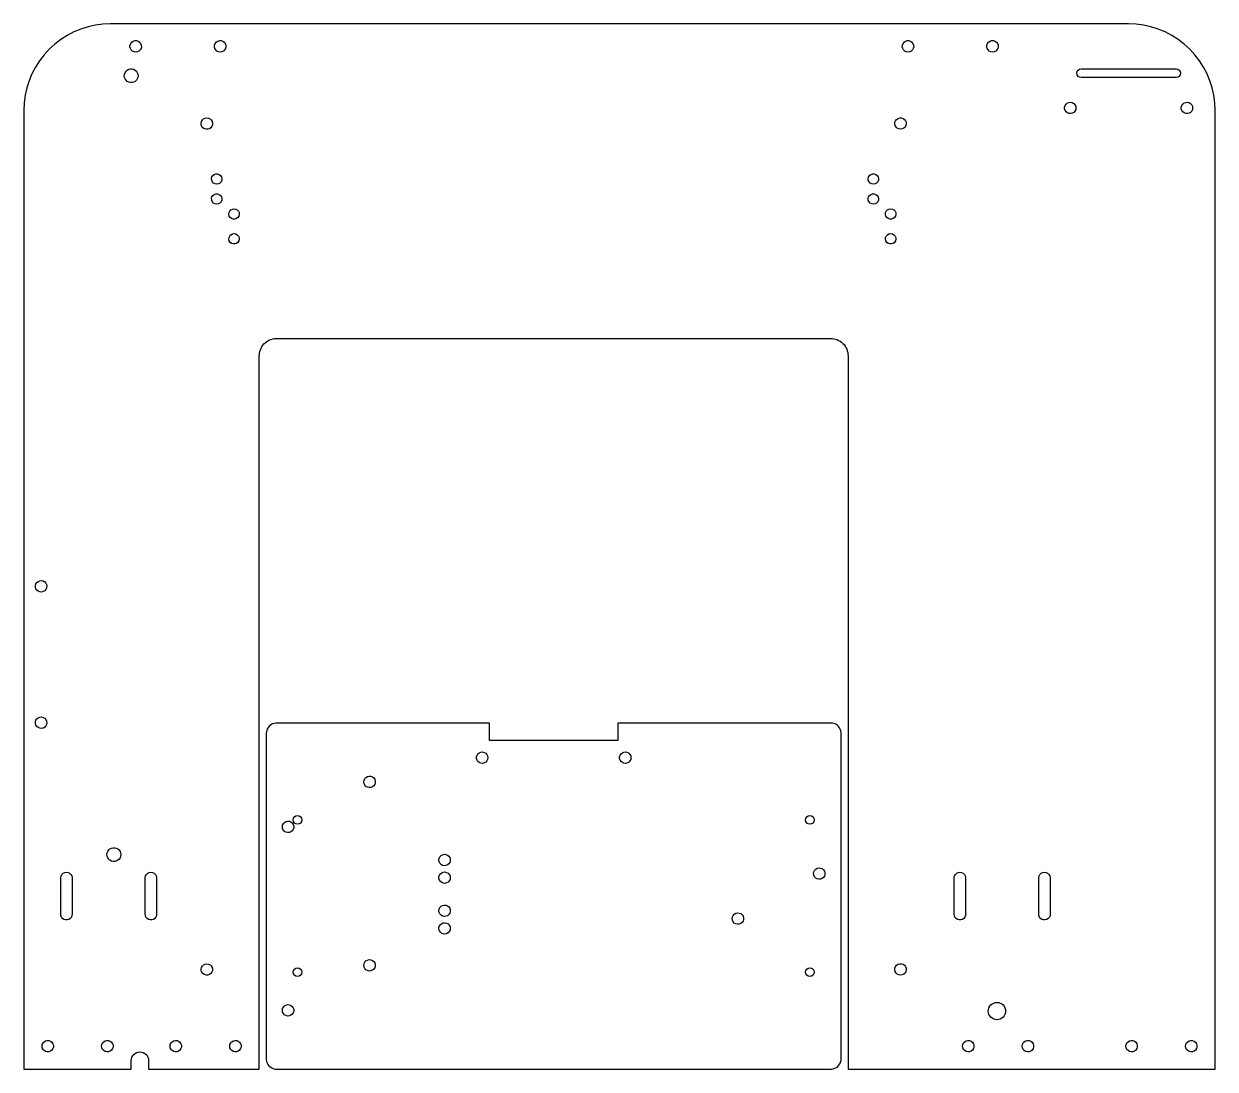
# Model space of a CAD drawing. Header units: metres. Extents: x -172 to 172, y 0 to 302.
import ezdxf

# ---------------------------------------------------------------- set-up
doc = ezdxf.new("R2010")
doc.units = ezdxf.units.M

msp = doc.modelspace()

# ---------------------------------------------------------------- linework, layer by layer
for p, q in [((-157.565, 299.658), (-159.5, 298.651)), ((-155.55, 300.492), (-157.565, 299.658)), ((-153.47, 301.148), (-155.55, 300.492)), ((-151.341, 301.62), (-153.47, 301.148)), ((-149.179, 301.905), (-151.341, 301.62)), ((-147, 302), (-149.179, 301.905)), ((147, 302), (-147, 302)), ((149.179, 301.905), (147, 302)), ((151.341, 301.62), (149.179, 301.905)), ((153.47, 301.148), (151.341, 301.62)), ((155.55, 300.492), (153.47, 301.148)), ((157.565, 299.658), (155.55, 300.492)), ((159.5, 298.651), (157.565, 299.658)), ((-163.07, 296.151), (-164.678, 294.678)), ((-161.339, 297.479), (-163.07, 296.151)), ((-159.5, 298.651), (-161.339, 297.479)), ((-141.345, 295.377), (-141.309, 295.867)), ((-141.309, 295.867), (-141.129, 296.325)), ((-141.129, 296.325), (-140.822, 296.71)), ((-140.822, 296.71), (-140.416, 296.987)), ((-140.416, 296.987), (-139.946, 297.132)), ((-139.946, 297.132), (-139.454, 297.132)), ((-139.454, 297.132), (-138.984, 296.987)), ((-138.984, 296.987), (-138.578, 296.71)), ((-138.578, 296.71), (-138.271, 296.325)), ((-138.271, 296.325), (-138.091, 295.867)), ((-138.091, 295.867), (-138.055, 295.377)), ((-116.945, 295.377), (-116.909, 295.867)), ((-116.909, 295.867), (-116.729, 296.325)), ((-116.729, 296.325), (-116.422, 296.71)), ((-116.422, 296.71), (-116.016, 296.987)), ((-116.016, 296.987), (-115.546, 297.132)), ((-115.546, 297.132), (-115.054, 297.132)), ((-115.054, 297.132), (-114.584, 296.987)), ((-114.584, 296.987), (-114.178, 296.71)), ((-114.178, 296.71), (-113.871, 296.325)), ((-113.871, 296.325), (-113.691, 295.867)), ((-113.691, 295.867), (-113.655, 295.377)), ((81.6546, 295.377), (81.6914, 295.867)), ((81.6914, 295.867), (81.871, 296.325)), ((81.871, 296.325), (82.1777, 296.71)), ((82.1777, 296.71), (82.5841, 296.987)), ((82.5841, 296.987), (83.0541, 297.132)), ((83.0541, 297.132), (83.5459, 297.132)), ((83.5459, 297.132), (84.0159, 296.987)), ((84.0159, 296.987), (84.4223, 296.71)), ((84.4223, 296.71), (84.7289, 296.325)), ((84.7289, 296.325), (84.9086, 295.867)), ((84.9086, 295.867), (84.9454, 295.377)), ((106.055, 295.377), (106.091, 295.867)), ((106.091, 295.867), (106.271, 296.325)), ((106.271, 296.325), (106.578, 296.71)), ((106.578, 296.71), (106.984, 296.987)), ((106.984, 296.987), (107.454, 297.132)), ((107.454, 297.132), (107.946, 297.132)), ((107.946, 297.132), (108.416, 296.987)), ((108.416, 296.987), (108.822, 296.71)), ((108.822, 296.71), (109.129, 296.325)), ((109.129, 296.325), (109.309, 295.867)), ((109.309, 295.867), (109.345, 295.377)), ((161.339, 297.479), (159.5, 298.651)), ((163.07, 296.151), (161.339, 297.479)), ((164.678, 294.678), (163.07, 296.151)), ((-166.151, 293.07), (-167.479, 291.339)), ((-164.678, 294.678), (-166.151, 293.07)), ((-141.236, 294.897), (-141.345, 295.377)), ((-140.99, 294.471), (-141.236, 294.897)), ((-140.629, 294.137), (-140.99, 294.471)), ((-140.186, 293.923), (-140.629, 294.137)), ((-139.7, 293.85), (-140.186, 293.923)), ((-139.214, 293.923), (-139.7, 293.85)), ((-138.771, 294.137), (-139.214, 293.923)), ((-138.41, 294.471), (-138.771, 294.137)), ((-138.164, 294.897), (-138.41, 294.471)), ((-138.055, 295.377), (-138.164, 294.897)), ((-116.836, 294.897), (-116.945, 295.377)), ((-116.59, 294.471), (-116.836, 294.897)), ((-116.229, 294.137), (-116.59, 294.471)), ((-115.786, 293.923), (-116.229, 294.137)), ((-115.3, 293.85), (-115.786, 293.923)), ((-114.814, 293.923), (-115.3, 293.85)), ((-114.371, 294.137), (-114.814, 293.923)), ((-114.01, 294.471), (-114.371, 294.137)), ((-113.764, 294.897), (-114.01, 294.471)), ((-113.655, 295.377), (-113.764, 294.897)), ((81.7641, 294.897), (81.6546, 295.377)), ((82.01, 294.471), (81.7641, 294.897)), ((82.3705, 294.137), (82.01, 294.471)), ((82.8136, 293.923), (82.3705, 294.137)), ((83.3, 293.85), (82.8136, 293.923)), ((83.7863, 293.923), (83.3, 293.85)), ((84.2295, 294.137), (83.7863, 293.923)), ((84.59, 294.471), (84.2295, 294.137)), ((84.8359, 294.897), (84.59, 294.471)), ((84.9454, 295.377), (84.8359, 294.897)), ((106.164, 294.897), (106.055, 295.377)), ((106.41, 294.471), (106.164, 294.897)), ((106.771, 294.137), (106.41, 294.471)), ((107.214, 293.923), (106.771, 294.137)), ((107.7, 293.85), (107.214, 293.923)), ((108.186, 293.923), (107.7, 293.85)), ((108.629, 294.137), (108.186, 293.923)), ((108.99, 294.471), (108.629, 294.137)), ((109.236, 294.897), (108.99, 294.471)), ((109.345, 295.377), (109.236, 294.897)), ((166.151, 293.07), (164.678, 294.678)), ((167.479, 291.339), (166.151, 293.07)), ((-168.651, 289.5), (-169.658, 287.565)), ((-167.479, 291.339), (-168.651, 289.5)), ((-141.709, 288.87), (-141.241, 288.985)), ((-141.241, 288.985), (-140.759, 288.985)), ((-140.759, 288.985), (-140.291, 288.87)), ((168.651, 289.5), (167.479, 291.339)), ((169.658, 287.565), (168.651, 289.5)), ((-170.492, 285.55), (-171.148, 283.47)), ((-169.658, 287.565), (-170.492, 285.55)), ((-143, 287), (-142.942, 287.479)), ((-142.942, 286.521), (-143, 287)), ((-142.942, 287.479), (-142.771, 287.929)), ((-142.771, 286.071), (-142.942, 286.521)), ((-142.771, 287.929), (-142.497, 288.326)), ((-142.497, 285.674), (-142.771, 286.071)), ((-142.497, 288.326), (-142.136, 288.646)), ((-142.136, 285.354), (-142.497, 285.674)), ((-142.136, 288.646), (-141.709, 288.87)), ((-140.291, 288.87), (-139.864, 288.646)), ((-139.864, 288.646), (-139.503, 288.326)), ((-139.503, 285.674), (-139.864, 285.354)), ((-139.503, 288.326), (-139.229, 287.929)), ((-139.229, 286.071), (-139.503, 285.674)), ((-139.229, 287.929), (-139.058, 287.479)), ((-139.058, 286.521), (-139.229, 286.071)), ((-139.058, 287.479), (-139, 287)), ((-139, 287), (-139.058, 286.521)), ((132.05, 287.7), (132.145, 288.178)), ((132.145, 287.222), (132.05, 287.7)), ((132.145, 288.178), (132.416, 288.584)), ((132.416, 286.816), (132.145, 287.222)), ((132.416, 288.584), (132.822, 288.855)), ((132.822, 286.545), (132.416, 286.816)), ((132.822, 288.855), (133.3, 288.95)), ((133.3, 286.45), (132.822, 286.545)), ((133.3, 288.95), (160.7, 288.95)), ((160.7, 286.45), (133.3, 286.45)), ((160.7, 288.95), (161.178, 288.855)), ((161.178, 286.545), (160.7, 286.45)), ((161.178, 288.855), (161.584, 288.584)), ((161.584, 286.816), (161.178, 286.545)), ((161.584, 288.584), (161.855, 288.178)), ((161.855, 287.222), (161.584, 286.816)), ((161.855, 288.178), (161.95, 287.7)), ((161.95, 287.7), (161.855, 287.222)), ((170.492, 285.55), (169.658, 287.565)), ((171.148, 283.47), (170.492, 285.55)), ((-171.148, 283.47), (-171.62, 281.341)), ((-141.709, 285.13), (-142.136, 285.354)), ((-141.241, 285.015), (-141.709, 285.13)), ((-140.759, 285.015), (-141.241, 285.015)), ((-140.291, 285.13), (-140.759, 285.015)), ((-139.864, 285.354), (-140.291, 285.13)), ((171.62, 281.341), (171.148, 283.47)), ((-171.905, 279.179), (-172, 277)), ((-171.62, 281.341), (-171.905, 279.179)), ((128.663, 278.416), (128.94, 278.822)), ((128.94, 278.822), (129.325, 279.129)), ((129.325, 279.129), (129.783, 279.309)), ((129.783, 279.309), (130.273, 279.345)), ((130.273, 279.345), (130.753, 279.236)), ((130.753, 279.236), (131.179, 278.99)), ((131.179, 278.99), (131.513, 278.629)), ((162.363, 278.416), (162.64, 278.822)), ((162.64, 278.822), (163.025, 279.129)), ((163.025, 279.129), (163.483, 279.309)), ((163.483, 279.309), (163.973, 279.345)), ((163.973, 279.345), (164.453, 279.236)), ((164.453, 279.236), (164.879, 278.99)), ((164.879, 278.99), (165.213, 278.629)), ((171.905, 279.179), (171.62, 281.341)), ((172, 277), (171.905, 279.179)), ((-172, 277), (-172, 0)), ((128.518, 277.946), (128.663, 278.416)), ((128.518, 277.454), (128.518, 277.946)), ((128.663, 276.984), (128.518, 277.454)), ((128.94, 276.578), (128.663, 276.984)), ((129.325, 276.271), (128.94, 276.578)), ((129.783, 276.091), (129.325, 276.271)), ((130.273, 276.055), (129.783, 276.091)), ((130.753, 276.164), (130.273, 276.055)), ((131.179, 276.41), (130.753, 276.164)), ((131.513, 276.771), (131.179, 276.41)), ((131.513, 278.629), (131.727, 278.186)), ((131.727, 277.214), (131.513, 276.771)), ((131.727, 278.186), (131.8, 277.7)), ((131.8, 277.7), (131.727, 277.214)), ((162.218, 277.946), (162.363, 278.416)), ((162.218, 277.454), (162.218, 277.946)), ((162.363, 276.984), (162.218, 277.454)), ((162.64, 276.578), (162.363, 276.984)), ((163.025, 276.271), (162.64, 276.578)), ((163.483, 276.091), (163.025, 276.271)), ((163.973, 276.055), (163.483, 276.091)), ((164.453, 276.164), (163.973, 276.055)), ((164.879, 276.41), (164.453, 276.164)), ((165.213, 276.771), (164.879, 276.41)), ((165.213, 278.629), (165.427, 278.186)), ((165.427, 277.214), (165.213, 276.771)), ((165.427, 278.186), (165.5, 277.7)), ((165.5, 277.7), (165.427, 277.214)), ((172, 0), (172, 277)), ((-120.795, 273.313), (-120.686, 273.793)), ((-120.759, 272.823), (-120.795, 273.313)), ((-120.579, 272.365), (-120.759, 272.823)), ((-120.686, 273.793), (-120.44, 274.219)), ((-120.272, 271.98), (-120.579, 272.365)), ((-120.44, 274.219), (-120.079, 274.553)), ((-119.866, 271.703), (-120.272, 271.98)), ((-120.079, 274.553), (-119.636, 274.767)), ((-119.636, 274.767), (-119.15, 274.84)), ((-119.15, 274.84), (-118.664, 274.767)), ((-118.664, 274.767), (-118.221, 274.553)), ((-118.028, 271.98), (-118.434, 271.703)), ((-118.221, 274.553), (-117.86, 274.219)), ((-117.721, 272.365), (-118.028, 271.98)), ((-117.86, 274.219), (-117.614, 273.793)), ((-117.541, 272.823), (-117.721, 272.365)), ((-117.614, 273.793), (-117.505, 273.313)), ((-117.505, 273.313), (-117.541, 272.823)), ((79.5046, 273.067), (79.5414, 273.557)), ((79.614, 272.587), (79.5046, 273.067)), ((79.5414, 273.557), (79.7211, 274.015)), ((79.86, 272.161), (79.614, 272.587)), ((79.7211, 274.015), (80.0277, 274.4)), ((80.2205, 271.827), (79.86, 272.161)), ((80.0277, 274.4), (80.4341, 274.677)), ((80.6637, 271.613), (80.2205, 271.827)), ((80.4341, 274.677), (80.9041, 274.822)), ((80.9041, 274.822), (81.3959, 274.822)), ((81.3959, 274.822), (81.8659, 274.677)), ((82.0795, 271.827), (81.6363, 271.613)), ((81.8659, 274.677), (82.2723, 274.4)), ((82.44, 272.161), (82.0795, 271.827)), ((82.2723, 274.4), (82.5789, 274.015)), ((82.6859, 272.587), (82.44, 272.161)), ((82.5789, 274.015), (82.7586, 273.557)), ((82.7954, 273.067), (82.6859, 272.587)), ((82.7586, 273.557), (82.7954, 273.067)), ((-119.396, 271.558), (-119.866, 271.703)), ((-118.904, 271.558), (-119.396, 271.558)), ((-118.434, 271.703), (-118.904, 271.558)), ((81.15, 271.54), (80.6637, 271.613)), ((81.6363, 271.613), (81.15, 271.54)), ((-117.674, 257.783), (-117.404, 258.196)), ((-117.404, 258.196), (-117.014, 258.499)), ((-117.014, 258.499), (-116.547, 258.66)), ((-116.547, 258.66), (-116.053, 258.66)), ((-116.053, 258.66), (-115.586, 258.499)), ((-115.586, 258.499), (-115.196, 258.196)), ((-115.196, 258.196), (-114.926, 257.783)), ((71.9263, 257.783), (72.1964, 258.196)), ((72.1964, 258.196), (72.5861, 258.499)), ((72.5861, 258.499), (73.0531, 258.66)), ((73.0531, 258.66), (73.5469, 258.66)), ((73.5469, 258.66), (74.0139, 258.499)), ((74.0139, 258.499), (74.4036, 258.196)), ((74.4036, 258.196), (74.6736, 257.783)), ((-117.795, 257.304), (-117.674, 257.783)), ((-117.754, 256.812), (-117.795, 257.304)), ((-117.556, 256.36), (-117.754, 256.812)), ((-117.221, 255.996), (-117.556, 256.36)), ((-116.787, 255.761), (-117.221, 255.996)), ((-116.3, 255.68), (-116.787, 255.761)), ((-115.813, 255.761), (-116.3, 255.68)), ((-115.379, 255.996), (-115.813, 255.761)), ((-115.044, 256.36), (-115.379, 255.996)), ((-114.846, 256.812), (-115.044, 256.36)), ((-114.926, 257.783), (-114.805, 257.304)), ((-114.805, 257.304), (-114.846, 256.812)), ((71.8051, 257.304), (71.9263, 257.783)), ((71.8459, 256.812), (71.8051, 257.304)), ((72.0442, 256.36), (71.8459, 256.812)), ((72.3787, 255.996), (72.0442, 256.36)), ((72.8129, 255.761), (72.3787, 255.996)), ((73.3, 255.68), (72.8129, 255.761)), ((73.787, 255.761), (73.3, 255.68)), ((74.2213, 255.996), (73.787, 255.761)), ((74.5557, 256.36), (74.2213, 255.996)), ((74.7541, 256.812), (74.5557, 256.36)), ((74.6736, 257.783), (74.7949, 257.304)), ((74.7949, 257.304), (74.7541, 256.812)), ((-117.795, 251.504), (-117.674, 251.983)), ((-117.754, 251.012), (-117.795, 251.504)), ((-117.674, 251.983), (-117.404, 252.396)), ((-117.404, 252.396), (-117.014, 252.699)), ((-117.014, 252.699), (-116.547, 252.86)), ((-116.547, 252.86), (-116.053, 252.86)), ((-116.053, 252.86), (-115.586, 252.699)), ((-115.586, 252.699), (-115.196, 252.396)), ((-115.196, 252.396), (-114.926, 251.983)), ((-114.926, 251.983), (-114.805, 251.504)), ((-114.805, 251.504), (-114.846, 251.012)), ((71.8051, 251.504), (71.9263, 251.983)), ((71.8459, 251.012), (71.8051, 251.504)), ((71.9263, 251.983), (72.1964, 252.396)), ((72.1964, 252.396), (72.5861, 252.699)), ((72.5861, 252.699), (73.0531, 252.86)), ((73.0531, 252.86), (73.5469, 252.86)), ((73.5469, 252.86), (74.0139, 252.699)), ((74.0139, 252.699), (74.4036, 252.396)), ((74.4036, 252.396), (74.6736, 251.983)), ((74.6736, 251.983), (74.7949, 251.504)), ((74.7949, 251.504), (74.7541, 251.012)), ((-117.556, 250.56), (-117.754, 251.012)), ((-117.221, 250.196), (-117.556, 250.56)), ((-116.787, 249.961), (-117.221, 250.196)), ((-116.3, 249.88), (-116.787, 249.961)), ((-115.813, 249.961), (-116.3, 249.88)), ((-115.379, 250.196), (-115.813, 249.961)), ((-115.044, 250.56), (-115.379, 250.196)), ((-114.846, 251.012), (-115.044, 250.56)), ((-112.754, 247.448), (-112.556, 247.9)), ((-112.556, 247.9), (-112.221, 248.264)), ((-112.221, 248.264), (-111.787, 248.499)), ((-111.787, 248.499), (-111.3, 248.58)), ((-111.3, 248.58), (-110.813, 248.499)), ((-110.813, 248.499), (-110.379, 248.264)), ((-110.379, 248.264), (-110.044, 247.9)), ((-110.044, 247.9), (-109.846, 247.448)), ((72.0442, 250.56), (71.8459, 251.012)), ((72.3787, 250.196), (72.0442, 250.56)), ((72.8129, 249.961), (72.3787, 250.196)), ((73.3, 249.88), (72.8129, 249.961)), ((73.787, 249.961), (73.3, 249.88)), ((74.2213, 250.196), (73.787, 249.961)), ((74.5557, 250.56), (74.2213, 250.196)), ((74.7541, 251.012), (74.5557, 250.56)), ((76.8459, 247.448), (77.0442, 247.9)), ((77.0442, 247.9), (77.3787, 248.264)), ((77.3787, 248.264), (77.8129, 248.499)), ((77.8129, 248.499), (78.3, 248.58)), ((78.3, 248.58), (78.787, 248.499)), ((78.787, 248.499), (79.2213, 248.264)), ((79.2213, 248.264), (79.5557, 247.9)), ((79.5557, 247.9), (79.7541, 247.448)), ((-112.795, 246.956), (-112.754, 247.448)), ((-112.674, 246.477), (-112.795, 246.956)), ((-112.404, 246.064), (-112.674, 246.477)), ((-112.014, 245.761), (-112.404, 246.064)), ((-111.547, 245.6), (-112.014, 245.761)), ((-111.053, 245.6), (-111.547, 245.6)), ((-110.586, 245.761), (-111.053, 245.6)), ((-110.196, 246.064), (-110.586, 245.761)), ((-109.926, 246.477), (-110.196, 246.064)), ((-109.805, 246.956), (-109.926, 246.477)), ((-109.846, 247.448), (-109.805, 246.956)), ((76.8051, 246.956), (76.8459, 247.448)), ((76.9263, 246.477), (76.8051, 246.956)), ((77.1964, 246.064), (76.9263, 246.477)), ((77.5861, 245.761), (77.1964, 246.064)), ((78.0531, 245.6), (77.5861, 245.761)), ((78.5469, 245.6), (78.0531, 245.6)), ((79.0139, 245.761), (78.5469, 245.6)), ((79.4036, 246.064), (79.0139, 245.761)), ((79.6736, 246.477), (79.4036, 246.064)), ((79.7949, 246.956), (79.6736, 246.477)), ((79.7541, 247.448), (79.7949, 246.956)), ((-112.556, 240.7), (-112.221, 241.064)), ((-112.221, 241.064), (-111.787, 241.299)), ((-111.787, 241.299), (-111.3, 241.38)), ((-111.3, 241.38), (-110.813, 241.299)), ((-110.813, 241.299), (-110.379, 241.064)), ((-110.379, 241.064), (-110.044, 240.7)), ((77.0442, 240.7), (77.3787, 241.064)), ((77.3787, 241.064), (77.8129, 241.299)), ((77.8129, 241.299), (78.3, 241.38)), ((78.3, 241.38), (78.787, 241.299)), ((78.787, 241.299), (79.2213, 241.064)), ((79.2213, 241.064), (79.5557, 240.7)), ((-112.795, 239.756), (-112.754, 240.248)), ((-112.674, 239.277), (-112.795, 239.756)), ((-112.754, 240.248), (-112.556, 240.7)), ((-112.404, 238.864), (-112.674, 239.277)), ((-112.014, 238.561), (-112.404, 238.864)), ((-111.547, 238.4), (-112.014, 238.561)), ((-111.053, 238.4), (-111.547, 238.4)), ((-110.586, 238.561), (-111.053, 238.4)), ((-110.196, 238.864), (-110.586, 238.561)), ((-109.926, 239.277), (-110.196, 238.864)), ((-110.044, 240.7), (-109.846, 240.248)), ((-109.805, 239.756), (-109.926, 239.277)), ((-109.846, 240.248), (-109.805, 239.756)), ((76.8051, 239.756), (76.8459, 240.248)), ((76.9263, 239.277), (76.8051, 239.756)), ((76.8459, 240.248), (77.0442, 240.7)), ((77.1964, 238.864), (76.9263, 239.277)), ((77.5861, 238.561), (77.1964, 238.864)), ((78.0531, 238.4), (77.5861, 238.561)), ((78.5469, 238.4), (78.0531, 238.4)), ((79.0139, 238.561), (78.5469, 238.4)), ((79.4036, 238.864), (79.0139, 238.561)), ((79.6736, 239.277), (79.4036, 238.864)), ((79.5557, 240.7), (79.7541, 240.248)), ((79.7949, 239.756), (79.6736, 239.277)), ((79.7541, 240.248), (79.7949, 239.756)), ((-102.665, 209.501), (-102.308, 209.849)), ((-102.308, 209.849), (-101.919, 210.16)), ((-101.919, 210.16), (-101.5, 210.43)), ((-101.5, 210.43), (-101.056, 210.658)), ((-101.056, 210.658), (-100.592, 210.84)), ((-100.592, 210.84), (-100.113, 210.975)), ((-100.113, 210.975), (-99.6217, 211.061)), ((-99.6217, 211.061), (-99.1246, 211.098)), ((-99.1246, 211.098), (-99, 211.1)), ((-99, 211.1), (61, 211.1)), ((61, 211.1), (61.3736, 211.086)), ((61.3736, 211.086), (61.8682, 211.024)), ((61.8682, 211.024), (62.3542, 210.913)), ((62.3542, 210.913), (62.8267, 210.754)), ((62.8267, 210.754), (63.2811, 210.549)), ((63.2811, 210.549), (63.7127, 210.3)), ((63.7127, 210.3), (64.1174, 210.009)), ((64.1174, 210.009), (64.4912, 209.679)), ((-103.994, 206.349), (-103.944, 206.845)), ((-103.944, 206.845), (-103.845, 207.334)), ((-103.845, 207.334), (-103.698, 207.81)), ((-103.698, 207.81), (-103.505, 208.269)), ((-103.505, 208.269), (-103.266, 208.707)), ((-103.266, 208.707), (-102.986, 209.119)), ((-102.986, 209.119), (-102.665, 209.501)), ((64.4912, 209.679), (64.8302, 209.314)), ((64.8302, 209.314), (65.1312, 208.917)), ((65.1312, 208.917), (65.3911, 208.491)), ((65.3911, 208.491), (65.6074, 208.042)), ((65.6074, 208.042), (65.7779, 207.574)), ((65.7779, 207.574), (65.9008, 207.091)), ((65.9008, 207.091), (65.9751, 206.598)), ((65.9751, 206.598), (66, 206.1)), ((-104, 206.1), (-103.994, 206.349)), ((-104, 0), (-104, 206.1)), ((66, 206.1), (66, 0)), ((-167.825, 140.929), (-167.367, 141.109)), ((-167.367, 141.109), (-166.877, 141.145)), ((-166.877, 141.145), (-166.397, 141.036)), ((-168.632, 139.746), (-168.487, 140.216)), ((-168.632, 139.254), (-168.632, 139.746)), ((-168.487, 138.784), (-168.632, 139.254)), ((-168.487, 140.216), (-168.21, 140.622)), ((-168.21, 138.378), (-168.487, 138.784)), ((-168.21, 140.622), (-167.825, 140.929)), ((-167.825, 138.071), (-168.21, 138.378)), ((-167.367, 137.891), (-167.825, 138.071)), ((-166.877, 137.855), (-167.367, 137.891)), ((-166.397, 137.964), (-166.877, 137.855)), ((-166.397, 141.036), (-165.971, 140.79)), ((-165.971, 138.21), (-166.397, 137.964)), ((-165.971, 140.79), (-165.637, 140.429)), ((-165.637, 138.571), (-165.971, 138.21)), ((-165.637, 140.429), (-165.423, 139.986)), ((-165.423, 139.014), (-165.637, 138.571)), ((-165.423, 139.986), (-165.35, 139.5)), ((-165.35, 139.5), (-165.423, 139.014)), ((-168.632, 100.346), (-168.487, 100.816)), ((-168.632, 99.8541), (-168.632, 100.346)), ((-168.487, 99.3841), (-168.632, 99.8541)), ((-168.487, 100.816), (-168.21, 101.222)), ((-168.21, 101.222), (-167.825, 101.529)), ((-167.825, 101.529), (-167.367, 101.709)), ((-167.367, 101.709), (-166.877, 101.745)), ((-166.877, 101.745), (-166.397, 101.636)), ((-166.397, 101.636), (-165.971, 101.39)), ((-165.971, 101.39), (-165.637, 101.029)), ((-165.637, 101.029), (-165.423, 100.586)), ((-165.423, 100.586), (-165.35, 100.1)), ((-165.35, 100.1), (-165.423, 99.6136)), ((-99.7365, 99.9082), (-100.205, 99.7473)), ((-99.2477, 99.9897), (-99.7365, 99.9082)), ((-37.51, 99.9937), (-99.2477, 99.9897)), ((-37.51, 95), (-37.51, 99.9937)), ((61, 100), (-0.48999, 99.9961)), ((-0.48999, 99.9961), (-0.48999, 95)), ((61.4938, 99.9591), (61, 100)), ((61.9741, 99.8374), (61.4938, 99.9591)), ((62.4278, 99.6384), (61.9741, 99.8374)), ((-168.21, 98.9777), (-168.487, 99.3841)), ((-167.825, 98.6711), (-168.21, 98.9777)), ((-167.367, 98.4914), (-167.825, 98.6711)), ((-166.877, 98.4546), (-167.367, 98.4914)), ((-166.397, 98.5641), (-166.877, 98.4546)), ((-165.971, 98.81), (-166.397, 98.5641)), ((-165.637, 99.1705), (-165.971, 98.81)), ((-165.423, 99.6136), (-165.637, 99.1705)), ((-101.959, 97.4938), (-102, 97)), ((-102, 97), (-101.99, 2.75226)), ((-101.837, 97.9741), (-101.959, 97.4938)), ((-101.638, 98.4278), (-101.837, 97.9741)), ((-101.367, 98.8426), (-101.638, 98.4278)), ((-101.032, 99.2072), (-101.367, 98.8426)), ((-100.641, 99.5115), (-101.032, 99.2072)), ((-100.205, 99.7473), (-100.641, 99.5115)), ((62.8426, 99.3674), (62.4278, 99.6384)), ((63.2072, 99.0318), (62.8426, 99.3674)), ((63.5115, 98.6408), (63.2072, 99.0318)), ((63.7473, 98.2051), (63.5115, 98.6408)), ((63.9082, 97.7365), (63.7473, 98.2051)), ((63.9897, 97.2477), (63.9082, 97.7365)), ((64, 3), (63.9897, 97.2477)), ((-0.48999, 95), (-37.51, 95)), ((-41.2916, 90.2459), (-41.1466, 90.7159)), ((-41.2916, 89.7541), (-41.2916, 90.2459)), ((-41.1466, 89.2841), (-41.2916, 89.7541)), ((-41.1466, 90.7159), (-40.8695, 91.1223)), ((-40.8695, 91.1223), (-40.485, 91.4289)), ((-40.485, 91.4289), (-40.0271, 91.6086)), ((-40.0271, 91.6086), (-39.5367, 91.6454)), ((-39.5367, 91.6454), (-39.0572, 91.5359)), ((-39.0572, 91.5359), (-38.6312, 91.29)), ((-38.6312, 91.29), (-38.2967, 90.9295)), ((-38.2967, 90.9295), (-38.0833, 90.4863)), ((-38.0833, 89.5136), (-38.2967, 89.0705)), ((-38.0833, 90.4863), (-38.01, 90)), ((-38.01, 90), (-38.0833, 89.5136)), ((0.02843, 90.2459), (0.1734, 90.7159)), ((0.02843, 89.7541), (0.02843, 90.2459)), ((0.1734, 89.2841), (0.02843, 89.7541)), ((0.1734, 90.7159), (0.45045, 91.1223)), ((0.45045, 91.1223), (0.83499, 91.4289)), ((0.83499, 91.4289), (1.29283, 91.6086)), ((1.29283, 91.6086), (1.78329, 91.6454)), ((1.78329, 91.6454), (2.2628, 91.5359)), ((2.2628, 91.5359), (2.68875, 91.29)), ((2.68875, 91.29), (3.02328, 90.9295)), ((3.02328, 90.9295), (3.23669, 90.4863)), ((3.23669, 89.5136), (3.02328, 89.0705)), ((3.23669, 90.4863), (3.31, 90)), ((3.31, 90), (3.23669, 89.5136)), ((-40.8695, 88.8777), (-41.1466, 89.2841)), ((-40.485, 88.571), (-40.8695, 88.8777)), ((-40.0271, 88.3914), (-40.485, 88.571)), ((-39.5367, 88.3546), (-40.0271, 88.3914)), ((-39.0572, 88.4641), (-39.5367, 88.3546)), ((-38.6312, 88.71), (-39.0572, 88.4641)), ((-38.2967, 89.0705), (-38.6312, 88.71)), ((0.45045, 88.8777), (0.1734, 89.2841)), ((0.83499, 88.571), (0.45045, 88.8777)), ((1.29283, 88.3914), (0.83499, 88.571)), ((1.78329, 88.3546), (1.29283, 88.3914)), ((2.2628, 88.4641), (1.78329, 88.3546)), ((2.68875, 88.71), (2.2628, 88.4641)), ((3.02328, 89.0705), (2.68875, 88.71)), ((-73.83, 83), (-73.7567, 83.4863)), ((-73.7567, 82.5136), (-73.83, 83)), ((-73.7567, 83.4863), (-73.5433, 83.9295)), ((-73.5433, 83.9295), (-73.2088, 84.29)), ((-73.2088, 84.29), (-72.7828, 84.5359)), ((-72.7828, 84.5359), (-72.3033, 84.6454)), ((-72.3033, 84.6454), (-71.8128, 84.6086)), ((-71.8128, 84.6086), (-71.355, 84.4289)), ((-71.355, 84.4289), (-70.9705, 84.1223)), ((-70.9705, 84.1223), (-70.6934, 83.7159)), ((-70.6934, 83.7159), (-70.5484, 83.2459)), ((-70.5484, 82.7541), (-70.6934, 82.2841)), ((-70.5484, 83.2459), (-70.5484, 82.7541)), ((-73.5433, 82.0705), (-73.7567, 82.5136)), ((-73.2088, 81.71), (-73.5433, 82.0705)), ((-72.7828, 81.4641), (-73.2088, 81.71)), ((-72.3033, 81.3546), (-72.7828, 81.4641)), ((-71.8128, 81.3914), (-72.3033, 81.3546)), ((-71.355, 81.571), (-71.8128, 81.3914)), ((-70.9705, 81.8777), (-71.355, 81.571)), ((-70.6934, 82.2841), (-70.9705, 81.8777)), ((-94.25, 72), (-94.1548, 72.4783)), ((-94.1548, 72.4783), (-93.8839, 72.8839)), ((-93.8839, 72.8839), (-93.4783, 73.1548)), ((-93.4783, 73.1548), (-93, 73.25)), ((-93, 73.25), (-92.5216, 73.1548)), ((-92.5216, 73.1548), (-92.1161, 72.8839)), ((-92.1161, 72.8839), (-91.8451, 72.4783)), ((-91.8451, 72.4783), (-91.75, 72)), ((53.75, 72), (53.8451, 72.4783)), ((53.8451, 72.4783), (54.1161, 72.8839)), ((54.1161, 72.8839), (54.5216, 73.1548)), ((54.5216, 73.1548), (55, 73.25)), ((55, 73.25), (55.4783, 73.1548)), ((55.4783, 73.1548), (55.8839, 72.8839)), ((55.8839, 72.8839), (56.1548, 72.4783)), ((56.1548, 72.4783), (56.25, 72)), ((-97.35, 70), (-97.2767, 70.4863)), ((-97.2767, 69.5136), (-97.35, 70)), ((-97.2767, 70.4863), (-97.0633, 70.9295)), ((-97.0633, 69.0705), (-97.2767, 69.5136)), ((-97.0633, 70.9295), (-96.7287, 71.29)), ((-96.7287, 68.71), (-97.0633, 69.0705)), ((-96.7287, 71.29), (-96.3028, 71.5359)), ((-96.3028, 71.5359), (-95.8233, 71.6454)), ((-95.8233, 71.6454), (-95.3328, 71.6086)), ((-95.3328, 71.6086), (-94.875, 71.4289)), ((-94.875, 71.4289), (-94.4905, 71.1223)), ((-94.4905, 68.8777), (-94.875, 68.571)), ((-94.4905, 71.1223), (-94.2134, 70.7159)), ((-94.2134, 69.2841), (-94.4905, 68.8777)), ((-94.1548, 71.5216), (-94.25, 72)), ((-94.2134, 70.7159), (-94.0684, 70.2459)), ((-94.0684, 69.7541), (-94.2134, 69.2841)), ((-93.8839, 71.1161), (-94.1548, 71.5216)), ((-94.0684, 70.2459), (-94.0684, 69.7541)), ((-93.4783, 70.8451), (-93.8839, 71.1161)), ((-93, 70.75), (-93.4783, 70.8451)), ((-92.5216, 70.8451), (-93, 70.75)), ((-92.1161, 71.1161), (-92.5216, 70.8451)), ((-91.8451, 71.5216), (-92.1161, 71.1161)), ((-91.75, 72), (-91.8451, 71.5216)), ((53.8451, 71.5216), (53.75, 72)), ((54.1161, 71.1161), (53.8451, 71.5216)), ((54.5216, 70.8451), (54.1161, 71.1161)), ((55, 70.75), (54.5216, 70.8451)), ((55.4783, 70.8451), (55, 70.75)), ((55.8839, 71.1161), (55.4783, 70.8451)), ((56.1548, 71.5216), (55.8839, 71.1161)), ((56.25, 72), (56.1548, 71.5216)), ((-96.3028, 68.4641), (-96.7287, 68.71)), ((-95.8233, 68.3546), (-96.3028, 68.4641)), ((-95.3328, 68.3914), (-95.8233, 68.3546)), ((-94.875, 68.571), (-95.3328, 68.3914)), ((-148, 62), (-147.942, 62.4786)), ((-147.942, 61.5214), (-148, 62)), ((-147.942, 62.4786), (-147.771, 62.9294)), ((-147.771, 62.9294), (-147.497, 63.3262)), ((-147.497, 63.3262), (-147.136, 63.646)), ((-147.136, 63.646), (-146.709, 63.87)), ((-146.709, 63.87), (-146.241, 63.9854)), ((-146.241, 63.9854), (-145.759, 63.9854)), ((-145.759, 63.9854), (-145.291, 63.87)), ((-145.291, 63.87), (-144.864, 63.646)), ((-144.864, 63.646), (-144.503, 63.3262)), ((-144.503, 63.3262), (-144.229, 62.9294)), ((-144.229, 62.9294), (-144.058, 62.4786)), ((-144.058, 62.4786), (-144, 62)), ((-144, 62), (-144.058, 61.5214)), ((-51.5388, 61.7146), (-51.1128, 61.9605)), ((-51.1128, 61.9605), (-50.6333, 62.07)), ((-50.6333, 62.07), (-50.1428, 62.0332)), ((-50.1428, 62.0332), (-49.685, 61.8535)), ((-147.771, 61.0705), (-147.942, 61.5214)), ((-147.497, 60.6738), (-147.771, 61.0705)), ((-147.136, 60.354), (-147.497, 60.6738)), ((-146.709, 60.13), (-147.136, 60.354)), ((-146.241, 60.0146), (-146.709, 60.13)), ((-145.759, 60.0146), (-146.241, 60.0146)), ((-145.291, 60.13), (-145.759, 60.0146)), ((-144.864, 60.354), (-145.291, 60.13)), ((-144.503, 60.6738), (-144.864, 60.354)), ((-144.229, 61.0705), (-144.503, 60.6738)), ((-144.058, 61.5214), (-144.229, 61.0705)), ((-52.16, 60.4246), (-52.0867, 60.9109)), ((-52.0867, 59.9382), (-52.16, 60.4246)), ((-52.0867, 60.9109), (-51.8733, 61.354)), ((-51.8733, 59.4951), (-52.0867, 59.9382)), ((-51.8733, 61.354), (-51.5388, 61.7146)), ((-51.5388, 59.1346), (-51.8733, 59.4951)), ((-51.1128, 58.8886), (-51.5388, 59.1346)), ((-50.6333, 58.7792), (-51.1128, 58.8886)), ((-50.1428, 58.8159), (-50.6333, 58.7792)), ((-49.685, 58.9956), (-50.1428, 58.8159)), ((-49.685, 61.8535), (-49.3005, 61.5469)), ((-49.3005, 59.3023), (-49.685, 58.9956)), ((-49.3005, 61.5469), (-49.0234, 61.1405)), ((-49.0234, 59.7087), (-49.3005, 59.3023)), ((-49.0234, 61.1405), (-48.8784, 60.6705)), ((-48.8784, 60.1786), (-49.0234, 59.7087)), ((-48.8784, 60.6705), (-48.8784, 60.1786)), ((-161.345, 55.3733), (-161.236, 55.8528)), ((-161.345, 44.8733), (-161.345, 55.3733)), ((-161.236, 55.8528), (-160.99, 56.2787)), ((-160.99, 56.2787), (-160.629, 56.6133)), ((-160.629, 56.6133), (-160.186, 56.8267)), ((-160.186, 56.8267), (-159.7, 56.9)), ((-159.7, 56.9), (-159.214, 56.8267)), ((-159.214, 56.8267), (-158.771, 56.6133)), ((-158.771, 56.6133), (-158.41, 56.2787)), ((-158.41, 56.2787), (-158.164, 55.8528)), ((-158.164, 55.8528), (-158.055, 55.3733)), ((-158.055, 55.3733), (-158.055, 44.8733)), ((-136.945, 55.3733), (-136.836, 55.8528)), ((-136.945, 44.8733), (-136.945, 55.3733)), ((-136.836, 55.8528), (-136.59, 56.2787)), ((-136.59, 56.2787), (-136.229, 56.6133)), ((-136.229, 56.6133), (-135.786, 56.8267)), ((-135.786, 56.8267), (-135.3, 56.9)), ((-135.3, 56.9), (-134.814, 56.8267)), ((-134.814, 56.8267), (-134.371, 56.6133)), ((-134.371, 56.6133), (-134.01, 56.2787)), ((-134.01, 56.2787), (-133.764, 55.8528)), ((-133.764, 55.8528), (-133.655, 55.3733)), ((-133.655, 55.3733), (-133.655, 44.8733)), ((-52.1416, 55.5705), (-51.9966, 56.0405)), ((-52.1416, 55.0787), (-52.1416, 55.5705)), ((-51.9966, 54.6087), (-52.1416, 55.0787)), ((-51.9966, 56.0405), (-51.7195, 56.4469)), ((-51.7195, 56.4469), (-51.335, 56.7535)), ((-51.335, 56.7535), (-50.8772, 56.9332)), ((-50.8772, 56.9332), (-50.3867, 56.97)), ((-50.3867, 56.97), (-49.9072, 56.8605)), ((-49.9072, 56.8605), (-49.4812, 56.6146)), ((-49.4812, 56.6146), (-49.1467, 56.2541)), ((-49.1467, 56.2541), (-48.9333, 55.8109)), ((-48.9333, 55.8109), (-48.86, 55.3246)), ((-48.86, 55.3246), (-48.9333, 54.8382)), ((56.05, 56.5), (56.1233, 56.9863)), ((56.1233, 56.0136), (56.05, 56.5)), ((56.1233, 56.9863), (56.3367, 57.4295)), ((56.3367, 55.5705), (56.1233, 56.0136)), ((56.3367, 57.4295), (56.6712, 57.79)), ((56.6712, 55.21), (56.3367, 55.5705)), ((56.6712, 57.79), (57.0972, 58.0359)), ((57.0972, 54.9641), (56.6712, 55.21)), ((57.0972, 58.0359), (57.5767, 58.1454)), ((57.5767, 58.1454), (58.0672, 58.1086)), ((58.0672, 58.1086), (58.525, 57.9289)), ((58.525, 55.071), (58.0672, 54.8914)), ((58.525, 57.9289), (58.9095, 57.6223)), ((58.9095, 55.3777), (58.525, 55.071)), ((58.9095, 57.6223), (59.1866, 57.2159)), ((59.1866, 55.7841), (58.9095, 55.3777)), ((59.1866, 57.2159), (59.3316, 56.7459)), ((59.3316, 56.2541), (59.1866, 55.7841)), ((59.3316, 56.7459), (59.3316, 56.2541)), ((96.6546, 55.3733), (96.7641, 55.8528)), ((96.6546, 44.8733), (96.6546, 55.3733)), ((96.7641, 55.8528), (97.01, 56.2787)), ((97.01, 56.2787), (97.3705, 56.6133)), ((97.3705, 56.6133), (97.8136, 56.8267)), ((97.8136, 56.8267), (98.3, 56.9)), ((98.3, 56.9), (98.7863, 56.8267)), ((98.7863, 56.8267), (99.2295, 56.6133)), ((99.2295, 56.6133), (99.59, 56.2787)), ((99.59, 56.2787), (99.8359, 55.8528)), ((99.8359, 55.8528), (99.9454, 55.3733)), ((99.9454, 55.3733), (99.9454, 44.8733)), ((121.055, 55.3733), (121.164, 55.8528)), ((121.055, 44.8733), (121.055, 55.3733)), ((121.164, 55.8528), (121.41, 56.2787)), ((121.41, 56.2787), (121.771, 56.6133)), ((121.771, 56.6133), (122.214, 56.8267)), ((122.214, 56.8267), (122.7, 56.9)), ((122.7, 56.9), (123.186, 56.8267)), ((123.186, 56.8267), (123.629, 56.6133)), ((123.629, 56.6133), (123.99, 56.2787)), ((123.99, 56.2787), (124.236, 55.8528)), ((124.236, 55.8528), (124.345, 55.3733)), ((124.345, 55.3733), (124.345, 44.8733)), ((-51.7195, 54.2023), (-51.9966, 54.6087)), ((-51.335, 53.8956), (-51.7195, 54.2023)), ((-50.8772, 53.7159), (-51.335, 53.8956)), ((-50.3867, 53.6792), (-50.8772, 53.7159)), ((-49.9072, 53.7886), (-50.3867, 53.6792)), ((-49.4812, 54.0345), (-49.9072, 53.7886)), ((-49.1467, 54.3951), (-49.4812, 54.0345)), ((-48.9333, 54.8382), (-49.1467, 54.3951)), ((57.5767, 54.8546), (57.0972, 54.9641)), ((58.0672, 54.8914), (57.5767, 54.8546)), ((-161.309, 44.3828), (-161.345, 44.8733)), ((-158.055, 44.8733), (-158.091, 44.3828)), ((-136.909, 44.3828), (-136.945, 44.8733)), ((-133.655, 44.8733), (-133.691, 44.3828)), ((-52.16, 45.7754), (-52.0867, 46.2617)), ((-52.0867, 45.2891), (-52.16, 45.7754)), ((-52.0867, 46.2617), (-51.8733, 46.7049)), ((-51.8733, 44.8459), (-52.0867, 45.2891)), ((-51.8733, 46.7049), (-51.5388, 47.0654)), ((-51.5388, 44.4854), (-51.8733, 44.8459)), ((-51.5388, 47.0654), (-51.1128, 47.3114)), ((-51.1128, 47.3114), (-50.6333, 47.4208)), ((-50.6333, 47.4208), (-50.1428, 47.384)), ((-50.1428, 47.384), (-49.685, 47.2043)), ((-49.685, 47.2043), (-49.3005, 46.8977)), ((-49.3005, 46.8977), (-49.0234, 46.4913)), ((-49.0234, 45.0595), (-49.3005, 44.6531)), ((-49.0234, 46.4913), (-48.8784, 46.0213)), ((-48.8784, 45.5295), (-49.0234, 45.0595)), ((-48.8784, 46.0213), (-48.8784, 45.5295)), ((32.8167, 44.4295), (33.1512, 44.79)), ((33.1512, 44.79), (33.5772, 45.0359)), ((33.5772, 45.0359), (34.0567, 45.1454)), ((34.0567, 45.1454), (34.5471, 45.1086)), ((34.5471, 45.1086), (35.005, 44.9289)), ((35.005, 44.9289), (35.3895, 44.6223)), ((96.6914, 44.3828), (96.6546, 44.8733)), ((99.9454, 44.8733), (99.9086, 44.3828)), ((121.091, 44.3828), (121.055, 44.8733)), ((124.345, 44.8733), (124.309, 44.3828)), ((-161.129, 43.925), (-161.309, 44.3828)), ((-160.822, 43.5405), (-161.129, 43.925)), ((-160.416, 43.2634), (-160.822, 43.5405)), ((-159.946, 43.1184), (-160.416, 43.2634)), ((-159.454, 43.1184), (-159.946, 43.1184)), ((-158.984, 43.2634), (-159.454, 43.1184)), ((-158.578, 43.5405), (-158.984, 43.2634)), ((-158.271, 43.925), (-158.578, 43.5405)), ((-158.091, 44.3828), (-158.271, 43.925)), ((-136.729, 43.925), (-136.909, 44.3828)), ((-136.422, 43.5405), (-136.729, 43.925)), ((-136.016, 43.2634), (-136.422, 43.5405)), ((-135.546, 43.1184), (-136.016, 43.2634)), ((-135.054, 43.1184), (-135.546, 43.1184)), ((-134.584, 43.2634), (-135.054, 43.1184)), ((-134.178, 43.5405), (-134.584, 43.2634)), ((-133.871, 43.925), (-134.178, 43.5405)), ((-133.691, 44.3828), (-133.871, 43.925)), ((-52.1416, 40.9213), (-51.9966, 41.3913)), ((-51.9966, 41.3913), (-51.7195, 41.7977)), ((-51.7195, 41.7977), (-51.335, 42.1044)), ((-51.1128, 44.2395), (-51.5388, 44.4854)), ((-51.335, 42.1044), (-50.8772, 42.284)), ((-50.6333, 44.13), (-51.1128, 44.2395)), ((-50.8772, 42.284), (-50.3867, 42.3208)), ((-50.1428, 44.1668), (-50.6333, 44.13)), ((-50.3867, 42.3208), (-49.9072, 42.2113)), ((-49.685, 44.3465), (-50.1428, 44.1668)), ((-49.9072, 42.2113), (-49.4812, 41.9654)), ((-49.3005, 44.6531), (-49.685, 44.3465)), ((-49.4812, 41.9654), (-49.1467, 41.6049)), ((-49.1467, 41.6049), (-48.9333, 41.1618)), ((32.53, 43.5), (32.6033, 43.9863)), ((32.6033, 43.0136), (32.53, 43.5)), ((32.6033, 43.9863), (32.8167, 44.4295)), ((32.8167, 42.5705), (32.6033, 43.0136)), ((33.1512, 42.21), (32.8167, 42.5705)), ((33.5772, 41.9641), (33.1512, 42.21)), ((34.0567, 41.8546), (33.5772, 41.9641)), ((34.5471, 41.8914), (34.0567, 41.8546)), ((35.005, 42.071), (34.5471, 41.8914)), ((35.3895, 42.3777), (35.005, 42.071)), ((35.3895, 44.6223), (35.6666, 44.2159)), ((35.6666, 42.7841), (35.3895, 42.3777)), ((35.6666, 44.2159), (35.8116, 43.7459)), ((35.8116, 43.2541), (35.6666, 42.7841)), ((35.8116, 43.7459), (35.8116, 43.2541)), ((96.871, 43.925), (96.6914, 44.3828)), ((97.1777, 43.5405), (96.871, 43.925)), ((97.5841, 43.2634), (97.1777, 43.5405)), ((98.0541, 43.1184), (97.5841, 43.2634)), ((98.5459, 43.1184), (98.0541, 43.1184)), ((99.0159, 43.2634), (98.5459, 43.1184)), ((99.4223, 43.5405), (99.0159, 43.2634)), ((99.7289, 43.925), (99.4223, 43.5405)), ((99.9086, 44.3828), (99.7289, 43.925)), ((121.271, 43.925), (121.091, 44.3828)), ((121.578, 43.5405), (121.271, 43.925)), ((121.984, 43.2634), (121.578, 43.5405)), ((122.454, 43.1184), (121.984, 43.2634)), ((122.946, 43.1184), (122.454, 43.1184)), ((123.416, 43.2634), (122.946, 43.1184)), ((123.822, 43.5405), (123.416, 43.2634)), ((124.129, 43.925), (123.822, 43.5405)), ((124.309, 44.3828), (124.129, 43.925)), ((-52.1416, 40.4295), (-52.1416, 40.9213)), ((-51.9966, 39.9595), (-52.1416, 40.4295)), ((-51.7195, 39.5531), (-51.9966, 39.9595)), ((-51.335, 39.2465), (-51.7195, 39.5531)), ((-50.8772, 39.0668), (-51.335, 39.2465)), ((-50.3867, 39.03), (-50.8772, 39.0668)), ((-49.9072, 39.1395), (-50.3867, 39.03)), ((-49.4812, 39.3854), (-49.9072, 39.1395)), ((-49.1467, 39.7459), (-49.4812, 39.3854)), ((-48.9333, 40.1891), (-49.1467, 39.7459)), ((-48.9333, 41.1618), (-48.86, 40.6754)), ((-48.86, 40.6754), (-48.9333, 40.1891)), ((-73.5433, 30.9295), (-73.2088, 31.29)), ((-73.2088, 31.29), (-72.7828, 31.5359)), ((-72.7828, 31.5359), (-72.3033, 31.6454)), ((-72.3033, 31.6454), (-71.8128, 31.6086)), ((-71.8128, 31.6086), (-71.355, 31.4289)), ((-71.355, 31.4289), (-70.9705, 31.1223)), ((-70.9705, 31.1223), (-70.6934, 30.7159)), ((-120.795, 28.9333), (-120.686, 29.4128)), ((-120.759, 28.4428), (-120.795, 28.9333)), ((-120.579, 27.985), (-120.759, 28.4428)), ((-120.686, 29.4128), (-120.44, 29.8387)), ((-120.272, 27.6005), (-120.579, 27.985)), ((-120.44, 29.8387), (-120.079, 30.1733)), ((-119.866, 27.3234), (-120.272, 27.6005)), ((-120.079, 30.1733), (-119.636, 30.3867)), ((-119.636, 30.3867), (-119.15, 30.46)), ((-119.15, 30.46), (-118.664, 30.3867)), ((-118.664, 30.3867), (-118.221, 30.1733)), ((-118.028, 27.6005), (-118.434, 27.3234)), ((-118.221, 30.1733), (-117.86, 29.8387)), ((-117.721, 27.985), (-118.028, 27.6005)), ((-117.86, 29.8387), (-117.614, 29.4128)), ((-117.541, 28.4428), (-117.721, 27.985)), ((-117.614, 29.4128), (-117.505, 28.9333)), ((-117.505, 28.9333), (-117.541, 28.4428)), ((-94.25, 28), (-94.1548, 28.4783)), ((-94.1548, 27.5216), (-94.25, 28)), ((-94.1548, 28.4783), (-93.8839, 28.8839)), ((-93.8839, 27.1161), (-94.1548, 27.5216)), ((-93.8839, 28.8839), (-93.4783, 29.1548)), ((-93.4783, 29.1548), (-93, 29.25)), ((-93, 29.25), (-92.5216, 29.1548)), ((-92.5216, 29.1548), (-92.1161, 28.8839)), ((-92.1161, 28.8839), (-91.8451, 28.4783)), ((-91.8451, 27.5216), (-92.1161, 27.1161)), ((-91.8451, 28.4783), (-91.75, 28)), ((-91.75, 28), (-91.8451, 27.5216)), ((-73.83, 30), (-73.7567, 30.4863)), ((-73.7567, 29.5136), (-73.83, 30)), ((-73.7567, 30.4863), (-73.5433, 30.9295)), ((-73.5433, 29.0705), (-73.7567, 29.5136)), ((-73.2088, 28.71), (-73.5433, 29.0705)), ((-72.7828, 28.4641), (-73.2088, 28.71)), ((-72.3033, 28.3546), (-72.7828, 28.4641)), ((-71.8128, 28.3914), (-72.3033, 28.3546)), ((-71.355, 28.571), (-71.8128, 28.3914)), ((-70.9705, 28.8777), (-71.355, 28.571)), ((-70.6934, 29.2841), (-70.9705, 28.8777)), ((-70.6934, 30.7159), (-70.5484, 30.2459)), ((-70.5484, 29.7541), (-70.6934, 29.2841)), ((-70.5484, 30.2459), (-70.5484, 29.7541)), ((53.75, 28), (53.8451, 28.4783)), ((53.8451, 27.5216), (53.75, 28)), ((53.8451, 28.4783), (54.1161, 28.8839)), ((54.1161, 27.1161), (53.8451, 27.5216)), ((54.1161, 28.8839), (54.5216, 29.1548)), ((54.5216, 29.1548), (55, 29.25)), ((55, 29.25), (55.4783, 29.1548)), ((55.4783, 29.1548), (55.8839, 28.8839)), ((55.8839, 28.8839), (56.1548, 28.4783)), ((56.1548, 27.5216), (55.8839, 27.1161)), ((56.1548, 28.4783), (56.25, 28)), ((56.25, 28), (56.1548, 27.5216)), ((79.5046, 28.6867), (79.5414, 29.1772)), ((79.614, 28.2072), (79.5046, 28.6867)), ((79.5414, 29.1772), (79.7211, 29.635)), ((79.86, 27.7812), (79.614, 28.2072)), ((79.7211, 29.635), (80.0277, 30.0195)), ((80.2205, 27.4467), (79.86, 27.7812)), ((80.0277, 30.0195), (80.4341, 30.2966)), ((80.4341, 30.2966), (80.9041, 30.4416)), ((80.9041, 30.4416), (81.3959, 30.4416)), ((81.3959, 30.4416), (81.8659, 30.2966)), ((81.8659, 30.2966), (82.2723, 30.0195)), ((82.44, 27.7812), (82.0795, 27.4467)), ((82.2723, 30.0195), (82.5789, 29.635)), ((82.6859, 28.2072), (82.44, 27.7812)), ((82.5789, 29.635), (82.7586, 29.1772)), ((82.7954, 28.6867), (82.6859, 28.2072)), ((82.7586, 29.1772), (82.7954, 28.6867)), ((-119.396, 27.1784), (-119.866, 27.3234)), ((-118.904, 27.1784), (-119.396, 27.1784)), ((-118.434, 27.3234), (-118.904, 27.1784)), ((-93.4783, 26.8451), (-93.8839, 27.1161)), ((-93, 26.75), (-93.4783, 26.8451)), ((-92.5216, 26.8451), (-93, 26.75)), ((-92.1161, 27.1161), (-92.5216, 26.8451)), ((54.5216, 26.8451), (54.1161, 27.1161)), ((55, 26.75), (54.5216, 26.8451)), ((55.4783, 26.8451), (55, 26.75)), ((55.8839, 27.1161), (55.4783, 26.8451)), ((80.6637, 27.2333), (80.2205, 27.4467)), ((81.15, 27.16), (80.6637, 27.2333)), ((81.6363, 27.2333), (81.15, 27.16)), ((82.0795, 27.4467), (81.6363, 27.2333)), ((-97.35, 17), (-97.2767, 17.4863)), ((-97.2767, 17.4863), (-97.0633, 17.9295)), ((-97.0633, 17.9295), (-96.7287, 18.29)), ((-96.7287, 18.29), (-96.3028, 18.5359)), ((-96.3028, 18.5359), (-95.8233, 18.6454)), ((-95.8233, 18.6454), (-95.3328, 18.6086)), ((-95.3328, 18.6086), (-94.875, 18.4289)), ((-94.875, 18.4289), (-94.4905, 18.1223)), ((-94.4905, 18.1223), (-94.2134, 17.7159)), ((-94.2134, 17.7159), (-94.0684, 17.2459)), ((-94.0684, 17.2459), (-94.0684, 16.7541)), ((106.5, 16.8), (106.548, 17.2877)), ((106.548, 17.2877), (106.69, 17.7567)), ((106.69, 17.7567), (106.921, 18.1889)), ((106.921, 18.1889), (107.232, 18.5678)), ((107.232, 18.5678), (107.611, 18.8787)), ((107.611, 18.8787), (108.043, 19.1097)), ((108.043, 19.1097), (108.512, 19.252)), ((108.512, 19.252), (109, 19.3)), ((109, 19.3), (109.488, 19.252)), ((109.488, 19.252), (109.957, 19.1097)), ((109.957, 19.1097), (110.389, 18.8787)), ((110.389, 18.8787), (110.768, 18.5678)), ((110.768, 18.5678), (111.079, 18.1889)), ((111.079, 18.1889), (111.31, 17.7567)), ((111.31, 17.7567), (111.452, 17.2877)), ((111.452, 17.2877), (111.5, 16.8)), ((-97.2767, 16.5136), (-97.35, 17)), ((-97.0633, 16.0705), (-97.2767, 16.5136)), ((-96.7287, 15.71), (-97.0633, 16.0705)), ((-96.3028, 15.4641), (-96.7287, 15.71)), ((-95.8233, 15.3546), (-96.3028, 15.4641)), ((-95.3328, 15.3914), (-95.8233, 15.3546)), ((-94.875, 15.571), (-95.3328, 15.3914)), ((-94.4905, 15.8777), (-94.875, 15.571)), ((-94.2134, 16.2841), (-94.4905, 15.8777)), ((-94.0684, 16.7541), (-94.2134, 16.2841)), ((106.548, 16.3123), (106.5, 16.8)), ((106.69, 15.8433), (106.548, 16.3123)), ((106.921, 15.4111), (106.69, 15.8433)), ((107.232, 15.0322), (106.921, 15.4111)), ((107.611, 14.7213), (107.232, 15.0322)), ((108.043, 14.4903), (107.611, 14.7213)), ((108.512, 14.348), (108.043, 14.4903)), ((109, 14.3), (108.512, 14.348)), ((109.488, 14.348), (109, 14.3)), ((109.957, 14.4903), (109.488, 14.348)), ((110.389, 14.7213), (109.957, 14.4903)), ((110.768, 15.0322), (110.389, 14.7213)), ((111.079, 15.4111), (110.768, 15.0322)), ((111.31, 15.8433), (111.079, 15.4111)), ((111.452, 16.3123), (111.31, 15.8433)), ((111.5, 16.8), (111.452, 16.3123)), ((-166.75, 6.64999), (-166.677, 7.13634)), ((-166.677, 7.13634), (-166.463, 7.57947)), ((-166.463, 7.57947), (-166.129, 7.94002)), ((-166.129, 7.94002), (-165.703, 8.18593)), ((-165.703, 8.18593), (-165.223, 8.29538)), ((-165.223, 8.29538), (-164.733, 8.25862)), ((-164.733, 8.25862), (-164.275, 8.07893)), ((-164.275, 8.07893), (-163.89, 7.77228)), ((-163.89, 7.77228), (-163.613, 7.36591)), ((-163.613, 7.36591), (-163.468, 6.8959)), ((-163.468, 6.8959), (-163.468, 6.40407)), ((-149.53, 6.64999), (-149.457, 7.13634)), ((-149.457, 7.13634), (-149.243, 7.57947)), ((-149.243, 7.57947), (-148.909, 7.94002)), ((-148.909, 7.94002), (-148.483, 8.18593)), ((-148.483, 8.18593), (-148.003, 8.29538)), ((-148.003, 8.29538), (-147.513, 8.25862)), ((-147.513, 8.25862), (-147.055, 8.07893)), ((-147.055, 8.07893), (-146.67, 7.77228)), ((-146.67, 7.77228), (-146.393, 7.36591)), ((-146.393, 7.36591), (-146.248, 6.8959)), ((-146.248, 6.8959), (-146.248, 6.40407)), ((-129.77, 6.64999), (-129.697, 7.13634)), ((-129.697, 7.13634), (-129.483, 7.57947)), ((-129.483, 7.57947), (-129.149, 7.94002)), ((-129.149, 7.94002), (-128.723, 8.18593)), ((-128.723, 8.18593), (-128.243, 8.29538)), ((-128.243, 8.29538), (-127.753, 8.25862)), ((-127.753, 8.25862), (-127.295, 8.07893)), ((-127.295, 8.07893), (-126.91, 7.77228)), ((-126.91, 7.77228), (-126.633, 7.36591)), ((-126.633, 7.36591), (-126.488, 6.8959)), ((-126.488, 6.8959), (-126.488, 6.40407)), ((-112.55, 6.64999), (-112.477, 7.13634)), ((-112.477, 7.13634), (-112.263, 7.57947)), ((-112.263, 7.57947), (-111.929, 7.94002)), ((-111.929, 7.94002), (-111.503, 8.18593)), ((-111.503, 8.18593), (-111.023, 8.29538)), ((-111.023, 8.29538), (-110.533, 8.25862)), ((-110.533, 8.25862), (-110.075, 8.07893)), ((-110.075, 8.07893), (-109.69, 7.77228)), ((-109.69, 7.77228), (-109.413, 7.36591)), ((-109.413, 7.36591), (-109.268, 6.8959)), ((-109.268, 6.8959), (-109.268, 6.40407)), ((99.05, 6.64999), (99.1233, 7.13634)), ((99.1233, 7.13634), (99.3367, 7.57947)), ((99.3367, 7.57947), (99.6712, 7.94002)), ((99.6712, 7.94002), (100.097, 8.18593)), ((100.097, 8.18593), (100.577, 8.29538)), ((100.577, 8.29538), (101.067, 8.25862)), ((101.067, 8.25862), (101.525, 8.07893)), ((101.525, 8.07893), (101.91, 7.77228)), ((101.91, 7.77228), (102.187, 7.36591)), ((102.187, 7.36591), (102.332, 6.8959)), ((102.332, 6.8959), (102.332, 6.40407)), ((116.27, 6.64999), (116.343, 7.13634)), ((116.343, 7.13634), (116.557, 7.57947)), ((116.557, 7.57947), (116.891, 7.94002)), ((116.891, 7.94002), (117.317, 8.18593)), ((117.317, 8.18593), (117.797, 8.29538)), ((117.797, 8.29538), (118.287, 8.25862)), ((118.287, 8.25862), (118.745, 8.07893)), ((118.745, 8.07893), (119.13, 7.77228)), ((119.13, 7.77228), (119.407, 7.36591)), ((119.407, 7.36591), (119.552, 6.8959)), ((119.552, 6.8959), (119.552, 6.40407)), ((146.23, 6.64999), (146.303, 7.13634)), ((146.303, 7.13634), (146.517, 7.57947)), ((146.517, 7.57947), (146.851, 7.94002)), ((146.851, 7.94002), (147.277, 8.18593)), ((147.277, 8.18593), (147.757, 8.29538)), ((147.757, 8.29538), (148.247, 8.25862)), ((148.247, 8.25862), (148.705, 8.07893)), ((148.705, 8.07893), (149.09, 7.77228)), ((149.09, 7.77228), (149.367, 7.36591)), ((149.367, 7.36591), (149.512, 6.8959)), ((149.512, 6.8959), (149.512, 6.40407)), ((163.45, 6.64999), (163.523, 7.13634)), ((163.523, 7.13634), (163.737, 7.57947)), ((163.737, 7.57947), (164.071, 7.94002)), ((164.071, 7.94002), (164.497, 8.18593)), ((164.497, 8.18593), (164.977, 8.29538)), ((164.977, 8.29538), (165.467, 8.25862)), ((165.467, 8.25862), (165.925, 8.07893)), ((165.925, 8.07893), (166.31, 7.77228)), ((166.31, 7.77228), (166.587, 7.36591)), ((166.587, 7.36591), (166.732, 6.8959)), ((166.732, 6.8959), (166.732, 6.40407)), ((-166.677, 6.16365), (-166.75, 6.64999)), ((-166.463, 5.72052), (-166.677, 6.16365)), ((-166.129, 5.35997), (-166.463, 5.72052)), ((-165.703, 5.11404), (-166.129, 5.35997)), ((-165.223, 5.00461), (-165.703, 5.11404)), ((-164.733, 5.04137), (-165.223, 5.00461)), ((-164.275, 5.22105), (-164.733, 5.04137)), ((-163.89, 5.52771), (-164.275, 5.22105)), ((-163.613, 5.93408), (-163.89, 5.52771)), ((-163.468, 6.40407), (-163.613, 5.93408)), ((-149.457, 6.16365), (-149.53, 6.64999)), ((-149.243, 5.72052), (-149.457, 6.16365)), ((-148.909, 5.35997), (-149.243, 5.72052)), ((-148.483, 5.11404), (-148.909, 5.35997)), ((-148.003, 5.00461), (-148.483, 5.11404)), ((-147.513, 5.04137), (-148.003, 5.00461)), ((-147.055, 5.22105), (-147.513, 5.04137)), ((-146.67, 5.52771), (-147.055, 5.22105)), ((-146.393, 5.93408), (-146.67, 5.52771)), ((-146.248, 6.40407), (-146.393, 5.93408)), ((-140.932, 2.98772), (-140.79, 3.4567)), ((-140.79, 3.4567), (-140.559, 3.88892)), ((-140.559, 3.88892), (-140.248, 4.26776)), ((-140.248, 4.26776), (-139.869, 4.57866)), ((-139.869, 4.57866), (-139.437, 4.80969)), ((-139.437, 4.80969), (-138.968, 4.95195)), ((-138.968, 4.95195), (-138.48, 5)), ((-138.48, 5), (-137.992, 4.95195)), ((-137.992, 4.95195), (-137.523, 4.80969)), ((-137.523, 4.80969), (-137.091, 4.57866)), ((-137.091, 4.57866), (-136.712, 4.26776)), ((-136.712, 4.26776), (-136.401, 3.88892)), ((-136.401, 3.88892), (-136.17, 3.4567)), ((-136.17, 3.4567), (-136.028, 2.98772)), ((-129.697, 6.16365), (-129.77, 6.64999)), ((-129.483, 5.72052), (-129.697, 6.16365)), ((-129.149, 5.35997), (-129.483, 5.72052)), ((-128.723, 5.11404), (-129.149, 5.35997)), ((-128.243, 5.00461), (-128.723, 5.11404)), ((-127.753, 5.04137), (-128.243, 5.00461)), ((-127.295, 5.22105), (-127.753, 5.04137)), ((-126.91, 5.52771), (-127.295, 5.22105)), ((-126.633, 5.93408), (-126.91, 5.52771)), ((-126.488, 6.40407), (-126.633, 5.93408)), ((-112.477, 6.16365), (-112.55, 6.64999)), ((-112.263, 5.72052), (-112.477, 6.16365)), ((-111.929, 5.35997), (-112.263, 5.72052)), ((-111.503, 5.11404), (-111.929, 5.35997)), ((-111.023, 5.00461), (-111.503, 5.11404)), ((-110.533, 5.04137), (-111.023, 5.00461)), ((-110.075, 5.22105), (-110.533, 5.04137)), ((-109.69, 5.52771), (-110.075, 5.22105)), ((-109.413, 5.93408), (-109.69, 5.52771)), ((-109.268, 6.40407), (-109.413, 5.93408)), ((99.1233, 6.16365), (99.05, 6.64999)), ((99.3367, 5.72052), (99.1233, 6.16365)), ((99.6712, 5.35997), (99.3367, 5.72052)), ((100.097, 5.11404), (99.6712, 5.35997)), ((100.577, 5.00461), (100.097, 5.11404)), ((101.067, 5.04137), (100.577, 5.00461)), ((101.525, 5.22105), (101.067, 5.04137)), ((101.91, 5.52771), (101.525, 5.22105)), ((102.187, 5.93408), (101.91, 5.52771)), ((102.332, 6.40407), (102.187, 5.93408)), ((116.343, 6.16365), (116.27, 6.64999)), ((116.557, 5.72052), (116.343, 6.16365)), ((116.891, 5.35997), (116.557, 5.72052)), ((117.317, 5.11404), (116.891, 5.35997)), ((117.797, 5.00461), (117.317, 5.11404)), ((118.287, 5.04137), (117.797, 5.00461)), ((118.745, 5.22105), (118.287, 5.04137)), ((119.13, 5.52771), (118.745, 5.22105)), ((119.407, 5.93408), (119.13, 5.52771)), ((119.552, 6.40407), (119.407, 5.93408)), ((146.303, 6.16365), (146.23, 6.64999)), ((146.517, 5.72052), (146.303, 6.16365)), ((146.851, 5.35997), (146.517, 5.72052)), ((147.277, 5.11404), (146.851, 5.35997)), ((147.757, 5.00461), (147.277, 5.11404)), ((148.247, 5.04137), (147.757, 5.00461)), ((148.705, 5.22105), (148.247, 5.04137)), ((149.09, 5.52771), (148.705, 5.22105)), ((149.367, 5.93408), (149.09, 5.52771)), ((149.512, 6.40407), (149.367, 5.93408)), ((163.523, 6.16365), (163.45, 6.64999)), ((163.737, 5.72052), (163.523, 6.16365)), ((164.071, 5.35997), (163.737, 5.72052)), ((164.497, 5.11404), (164.071, 5.35997)), ((164.977, 5.00461), (164.497, 5.11404)), ((165.467, 5.04137), (164.977, 5.00461)), ((165.925, 5.22105), (165.467, 5.04137)), ((166.31, 5.52771), (165.925, 5.22105)), ((166.587, 5.93408), (166.31, 5.52771)), ((166.732, 6.40407), (166.587, 5.93408)), ((-172, 0), (-140.98, 0)), ((-140.98, 2.5), (-140.932, 2.98772)), ((-140.98, 0), (-140.98, 2.5)), ((-136.028, 2.98772), (-135.98, 2.49998)), ((-135.98, 2.49998), (-135.98, 0)), ((-135.98, 0), (-104, 0)), ((-101.99, 2.75226), (-101.908, 2.26353)), ((-101.908, 2.26353), (-101.747, 1.79491)), ((-101.747, 1.79491), (-101.511, 1.35915)), ((-101.511, 1.35915), (-101.207, 0.96815)), ((-101.207, 0.96815), (-100.843, 0.63257)), ((-100.843, 0.63257), (-100.428, 0.36157)), ((-100.428, 0.36157), (-99.9741, 0.16254)), ((-99.9741, 0.16254), (-99.4938, 0.04091)), ((-99.4938, 0.04091), (-99, 0)), ((-99, 0), (61.2477, 0.01024)), ((61.2477, 0.01024), (61.7365, 0.0918)), ((61.7365, 0.0918), (62.2051, 0.25267)), ((62.2051, 0.25267), (62.6408, 0.4885)), ((62.6408, 0.4885), (63.0318, 0.79282)), ((63.0318, 0.79282), (63.3674, 1.15735)), ((63.3674, 1.15735), (63.6384, 1.57214)), ((63.6384, 1.57214), (63.8374, 2.02589)), ((63.8374, 2.02589), (63.9591, 2.50621)), ((63.9591, 2.50621), (64, 3)), ((66, 0), (172, 0))]:
    msp.add_line(p, q)

doc.saveas('drawing.dxf')
